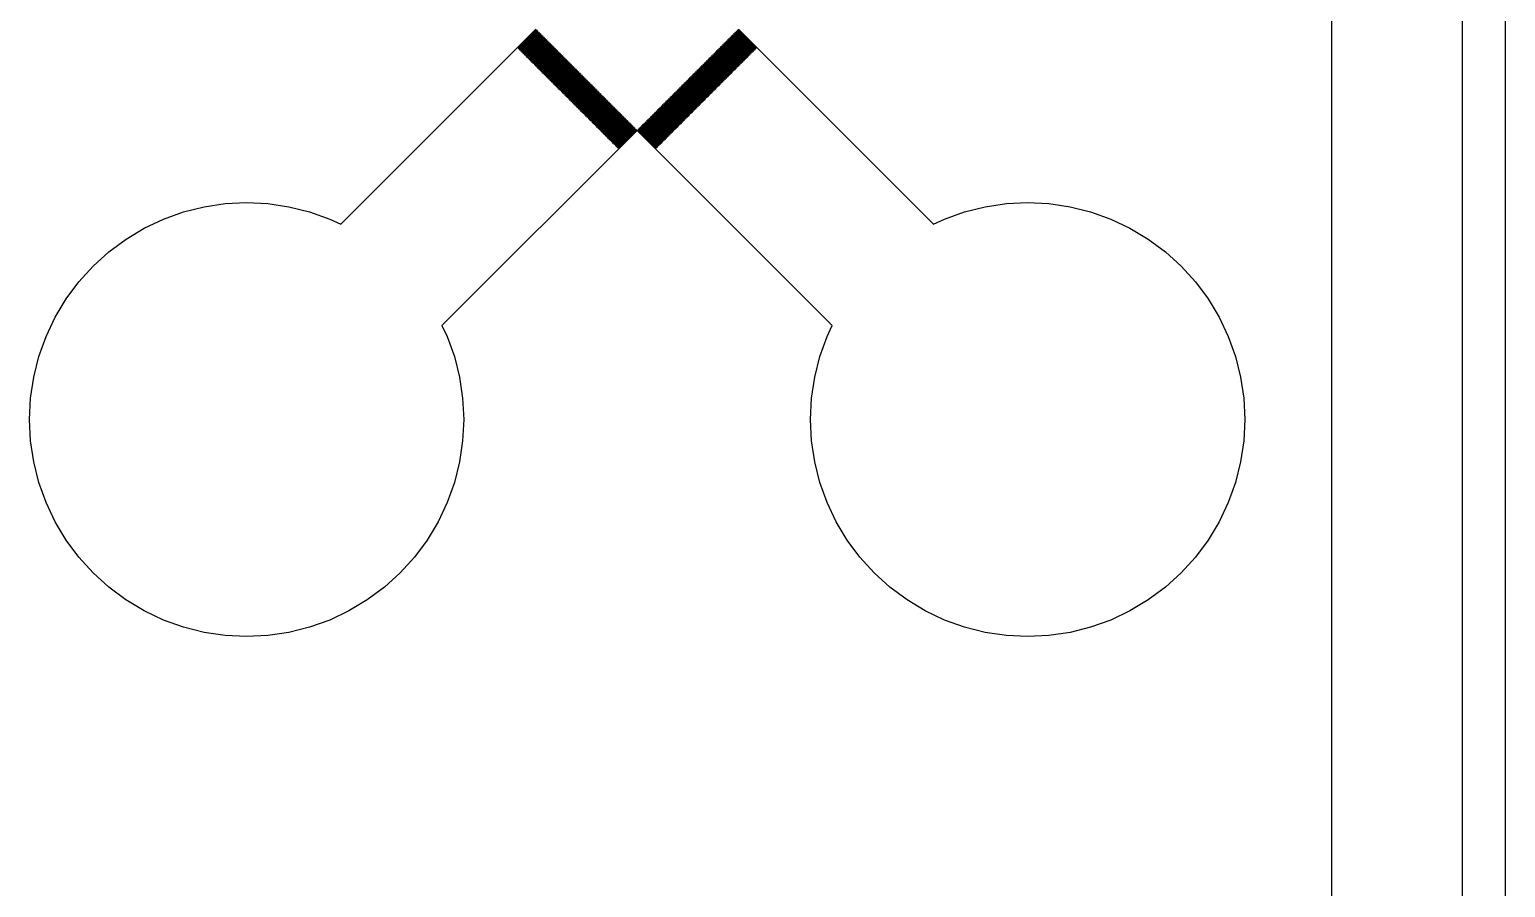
# Model space of a CAD drawing. Extents: x -16 to 132, y -40 to 113.
# Drawn here: x 94.08 to 111.46, y 17.5 to 27.61 of the extents above; entities that cross this region are included whole.
import ezdxf

# ---------------------------------------------------------------- set-up
doc = ezdxf.new("R2010")
doc.units = 0

msp = doc.modelspace()

# ---------------------------------------------------------------- linework, layer by layer
for p, q in [((111.463, -1.0226), (111.463, 74.6498)), ((110.952, 74.1385), (110.952, -0.51129)), ((109.418, 1.0226), (109.418, 72.6046)), ((97.7462, 25.3121), (100.044, 27.6102)), ((100.052, 27.603), (99.8346, 27.386)), ((99.8418, 27.3788), (100.059, 27.5957)), ((100.066, 27.5885), (99.8491, 27.3716)), ((99.8563, 27.3643), (100.073, 27.5813)), ((100.08, 27.574), (99.8635, 27.3571)), ((99.8708, 27.3499), (100.088, 27.5668)), ((100.095, 27.5596), (99.878, 27.3427)), ((99.8852, 27.3354), (100.102, 27.5523)), ((100.109, 27.5451), (99.8925, 27.3282)), ((99.8997, 27.321), (100.117, 27.5379)), ((100.124, 27.5306), (99.9069, 27.3137)), ((99.9142, 27.3065), (100.131, 27.5234)), ((100.138, 27.5162), (99.9214, 27.2993)), ((99.9286, 27.2921), (100.146, 27.509)), ((100.153, 27.5017), (99.9359, 27.2848)), ((99.9431, 27.2776), (100.16, 27.4945)), ((100.167, 27.4873), (99.9503, 27.2703)), ((99.9576, 27.2631), (100.174, 27.48)), ((100.182, 27.4728), (99.9648, 27.2559)), ((99.972, 27.2487), (100.189, 27.4656)), ((100.059, 27.5957), (100.052, 27.603)), ((100.073, 27.5813), (100.066, 27.5885)), ((100.088, 27.5668), (100.08, 27.574)), ((100.102, 27.5523), (100.095, 27.5596)), ((100.117, 27.5379), (100.109, 27.5451)), ((100.131, 27.5234), (100.124, 27.5306)), ((100.146, 27.509), (100.138, 27.5162)), ((100.16, 27.4945), (100.153, 27.5017)), ((100.174, 27.48), (100.167, 27.4873)), ((100.189, 27.4656), (100.182, 27.4728)), ((102.293, 27.4728), (102.286, 27.4656)), ((102.286, 27.4656), (102.503, 27.2487)), ((102.51, 27.2559), (102.293, 27.4728)), ((102.308, 27.4873), (102.3, 27.48)), ((102.3, 27.48), (102.517, 27.2631)), ((102.524, 27.2703), (102.308, 27.4873)), ((102.322, 27.5017), (102.315, 27.4945)), ((102.315, 27.4945), (102.532, 27.2776)), ((102.539, 27.2848), (102.322, 27.5017)), ((102.336, 27.5162), (102.329, 27.509)), ((102.329, 27.509), (102.546, 27.292)), ((102.553, 27.2993), (102.336, 27.5162)), ((102.351, 27.5306), (102.344, 27.5234)), ((102.344, 27.5234), (102.561, 27.3065)), ((102.568, 27.3137), (102.351, 27.5306)), ((102.365, 27.5451), (102.358, 27.5379)), ((102.358, 27.5379), (102.575, 27.321)), ((102.582, 27.3282), (102.365, 27.5451)), ((102.38, 27.5596), (102.373, 27.5523)), ((102.373, 27.5523), (102.59, 27.3354)), ((102.597, 27.3427), (102.38, 27.5596)), ((102.394, 27.574), (102.387, 27.5668)), ((102.387, 27.5668), (102.604, 27.3499)), ((102.611, 27.3571), (102.394, 27.574)), ((102.409, 27.5885), (102.402, 27.5813)), ((102.402, 27.5813), (102.618, 27.3643)), ((102.626, 27.3716), (102.409, 27.5885)), ((102.423, 27.603), (102.416, 27.5957)), ((102.416, 27.5957), (102.633, 27.3788)), ((102.64, 27.386), (102.423, 27.603)), ((102.43, 27.6102), (104.729, 25.3121)), ((99.8346, 27.386), (99.8418, 27.3788)), ((99.8491, 27.3716), (99.8563, 27.3643)), ((99.8635, 27.3571), (99.8708, 27.3499)), ((99.878, 27.3427), (99.8852, 27.3354)), ((99.8925, 27.3282), (99.8997, 27.321)), ((99.9069, 27.3137), (99.9142, 27.3065)), ((99.9214, 27.2993), (99.9286, 27.2921)), ((100.196, 27.4583), (99.9792, 27.2414)), ((99.9865, 27.2342), (100.203, 27.4511)), ((100.211, 27.4439), (99.9937, 27.2269)), ((100.001, 27.2197), (100.218, 27.4366)), ((100.225, 27.4294), (100.008, 27.2125)), ((100.015, 27.2053), (100.232, 27.4222)), ((100.24, 27.4149), (100.023, 27.198)), ((100.03, 27.1908), (100.247, 27.4077)), ((100.254, 27.4005), (100.037, 27.1836)), ((100.044, 27.1763), (100.261, 27.3932)), ((100.268, 27.386), (100.052, 27.1691)), ((100.059, 27.1619), (100.276, 27.3788)), ((100.283, 27.3716), (100.066, 27.1547)), ((100.073, 27.1474), (100.29, 27.3643)), ((100.297, 27.3571), (100.08, 27.1402)), ((100.088, 27.1329), (100.305, 27.3499)), ((100.312, 27.3426), (100.095, 27.1257)), ((100.102, 27.1185), (100.319, 27.3354)), ((100.326, 27.3282), (100.109, 27.1113)), ((100.117, 27.104), (100.334, 27.321)), ((100.341, 27.3137), (100.124, 27.0968)), ((100.131, 27.0896), (100.348, 27.3065)), ((100.355, 27.2993), (100.138, 27.0823)), ((100.146, 27.0751), (100.362, 27.292)), ((100.203, 27.4511), (100.196, 27.4583)), ((100.218, 27.4366), (100.211, 27.4439)), ((100.232, 27.4222), (100.225, 27.4294)), ((100.247, 27.4077), (100.24, 27.4149)), ((100.261, 27.3932), (100.254, 27.4005)), ((100.276, 27.3788), (100.268, 27.386)), ((100.29, 27.3643), (100.283, 27.3716)), ((100.305, 27.3499), (100.297, 27.3571)), ((100.319, 27.3354), (100.312, 27.3426)), ((100.334, 27.321), (100.326, 27.3282)), ((100.348, 27.3065), (100.341, 27.3137)), ((100.362, 27.292), (100.355, 27.2993)), ((102.12, 27.2993), (102.112, 27.292)), ((102.112, 27.292), (102.329, 27.0751)), ((102.336, 27.0823), (102.12, 27.2993)), ((102.134, 27.3137), (102.127, 27.3065)), ((102.127, 27.3065), (102.344, 27.0896)), ((102.351, 27.0968), (102.134, 27.3137)), ((102.148, 27.3282), (102.141, 27.321)), ((102.141, 27.321), (102.358, 27.104)), ((102.365, 27.1113), (102.148, 27.3282)), ((102.163, 27.3426), (102.156, 27.3354)), ((102.156, 27.3354), (102.373, 27.1185)), ((102.38, 27.1257), (102.163, 27.3426)), ((102.177, 27.3571), (102.17, 27.3499)), ((102.17, 27.3499), (102.387, 27.1329)), ((102.394, 27.1402), (102.177, 27.3571)), ((102.192, 27.3716), (102.185, 27.3643)), ((102.185, 27.3643), (102.402, 27.1474)), ((102.409, 27.1546), (102.192, 27.3716)), ((102.206, 27.386), (102.199, 27.3788)), ((102.199, 27.3788), (102.416, 27.1619)), ((102.423, 27.1691), (102.206, 27.386)), ((102.221, 27.4005), (102.214, 27.3932)), ((102.214, 27.3932), (102.43, 27.1763)), ((102.438, 27.1836), (102.221, 27.4005)), ((102.235, 27.4149), (102.228, 27.4077)), ((102.228, 27.4077), (102.445, 27.1908)), ((102.452, 27.198), (102.235, 27.4149)), ((102.25, 27.4294), (102.242, 27.4222)), ((102.242, 27.4222), (102.459, 27.2053)), ((102.467, 27.2125), (102.25, 27.4294)), ((102.264, 27.4439), (102.257, 27.4366)), ((102.257, 27.4366), (102.474, 27.2197)), ((102.481, 27.2269), (102.264, 27.4439)), ((102.279, 27.4583), (102.271, 27.4511)), ((102.271, 27.4511), (102.488, 27.2342)), ((102.496, 27.2414), (102.279, 27.4583)), ((102.546, 27.292), (102.553, 27.2993)), ((102.561, 27.3065), (102.568, 27.3137)), ((102.575, 27.321), (102.582, 27.3282)), ((102.59, 27.3354), (102.597, 27.3427)), ((102.604, 27.3499), (102.611, 27.3571)), ((102.618, 27.3643), (102.626, 27.3716)), ((102.633, 27.3788), (102.64, 27.386)), ((99.9359, 27.2848), (99.9431, 27.2776)), ((99.9503, 27.2703), (99.9576, 27.2631)), ((99.9648, 27.2559), (99.972, 27.2487)), ((99.9792, 27.2414), (99.9865, 27.2342)), ((99.9937, 27.2269), (100.001, 27.2197)), ((100.008, 27.2125), (100.015, 27.2053)), ((100.023, 27.198), (100.03, 27.1908)), ((100.037, 27.1836), (100.044, 27.1763)), ((100.052, 27.1691), (100.059, 27.1619)), ((100.066, 27.1547), (100.073, 27.1474)), ((100.08, 27.1402), (100.088, 27.1329)), ((100.095, 27.1257), (100.102, 27.1185)), ((100.37, 27.2848), (100.153, 27.0679)), ((100.16, 27.0607), (100.377, 27.2776)), ((100.384, 27.2703), (100.167, 27.0534)), ((100.174, 27.0462), (100.391, 27.2631)), ((100.399, 27.2559), (100.182, 27.039)), ((100.189, 27.0317), (100.406, 27.2486)), ((100.413, 27.2414), (100.196, 27.0245)), ((100.203, 27.0173), (100.42, 27.2342)), ((100.428, 27.2269), (100.211, 27.01)), ((100.218, 27.0028), (100.435, 27.2197)), ((100.442, 27.2125), (100.225, 26.9956)), ((100.232, 26.9883), (100.449, 27.2053)), ((100.456, 27.198), (100.24, 26.9811)), ((100.247, 26.9739), (100.464, 27.1908)), ((100.471, 27.1836), (100.254, 26.9666)), ((100.261, 26.9594), (100.478, 27.1763)), ((100.485, 27.1691), (100.268, 26.9522)), ((100.276, 26.9449), (100.493, 27.1619)), ((100.5, 27.1546), (100.283, 26.9377)), ((100.29, 26.9305), (100.507, 27.1474)), ((100.514, 27.1402), (100.297, 26.9233)), ((100.305, 26.916), (100.522, 27.1329)), ((100.529, 27.1257), (100.312, 26.9088)), ((100.319, 26.9016), (100.536, 27.1185)), ((100.377, 27.2776), (100.37, 27.2848)), ((100.391, 27.2631), (100.384, 27.2703)), ((100.406, 27.2486), (100.399, 27.2559)), ((100.42, 27.2342), (100.413, 27.2414)), ((100.435, 27.2197), (100.428, 27.2269)), ((100.449, 27.2053), (100.442, 27.2125)), ((100.464, 27.1908), (100.456, 27.198)), ((100.478, 27.1763), (100.471, 27.1836)), ((100.493, 27.1619), (100.485, 27.1691)), ((100.507, 27.1474), (100.5, 27.1546)), ((100.522, 27.1329), (100.514, 27.1402)), ((100.536, 27.1185), (100.529, 27.1257)), ((101.946, 27.1257), (101.939, 27.1185)), ((101.939, 27.1185), (102.156, 26.9016)), ((102.163, 26.9088), (101.946, 27.1257)), ((101.96, 27.1402), (101.953, 27.1329)), ((101.953, 27.1329), (102.17, 26.916)), ((102.177, 26.9233), (101.96, 27.1402)), ((101.975, 27.1546), (101.968, 27.1474)), ((101.968, 27.1474), (102.185, 26.9305)), ((102.192, 26.9377), (101.975, 27.1546)), ((101.989, 27.1691), (101.982, 27.1619)), ((101.982, 27.1619), (102.199, 26.9449)), ((102.206, 26.9522), (101.989, 27.1691)), ((102.004, 27.1836), (101.997, 27.1763)), ((101.997, 27.1763), (102.214, 26.9594)), ((102.221, 26.9666), (102.004, 27.1836)), ((102.018, 27.198), (102.011, 27.1908)), ((102.011, 27.1908), (102.228, 26.9739)), ((102.235, 26.9811), (102.018, 27.198)), ((102.033, 27.2125), (102.026, 27.2053)), ((102.026, 27.2053), (102.242, 26.9883)), ((102.25, 26.9956), (102.033, 27.2125)), ((102.047, 27.2269), (102.04, 27.2197)), ((102.04, 27.2197), (102.257, 27.0028)), ((102.264, 27.01), (102.047, 27.2269)), ((102.062, 27.2414), (102.054, 27.2342)), ((102.054, 27.2342), (102.271, 27.0173)), ((102.279, 27.0245), (102.062, 27.2414)), ((102.076, 27.2559), (102.069, 27.2486)), ((102.069, 27.2486), (102.286, 27.0317)), ((102.293, 27.0389), (102.076, 27.2559)), ((102.091, 27.2703), (102.083, 27.2631)), ((102.083, 27.2631), (102.3, 27.0462)), ((102.308, 27.0534), (102.091, 27.2703)), ((102.105, 27.2848), (102.098, 27.2776)), ((102.098, 27.2776), (102.315, 27.0607)), ((102.322, 27.0679), (102.105, 27.2848)), ((102.373, 27.1185), (102.38, 27.1257)), ((102.387, 27.1329), (102.394, 27.1402)), ((102.402, 27.1474), (102.409, 27.1546)), ((102.416, 27.1619), (102.423, 27.1691)), ((102.43, 27.1763), (102.438, 27.1836)), ((102.445, 27.1908), (102.452, 27.198)), ((102.459, 27.2053), (102.467, 27.2125)), ((102.474, 27.2197), (102.481, 27.2269)), ((102.488, 27.2342), (102.496, 27.2414)), ((102.503, 27.2487), (102.51, 27.2559)), ((102.517, 27.2631), (102.524, 27.2703)), ((102.532, 27.2776), (102.539, 27.2848)), ((100.109, 27.1113), (100.117, 27.104)), ((100.124, 27.0968), (100.131, 27.0896)), ((100.138, 27.0823), (100.146, 27.0751)), ((100.153, 27.0679), (100.16, 27.0607)), ((100.167, 27.0534), (100.174, 27.0462)), ((100.182, 27.039), (100.189, 27.0317)), ((100.196, 27.0245), (100.203, 27.0173)), ((100.211, 27.01), (100.218, 27.0028)), ((100.225, 26.9956), (100.232, 26.9883)), ((100.24, 26.9811), (100.247, 26.9739)), ((100.254, 26.9666), (100.261, 26.9594)), ((100.268, 26.9522), (100.276, 26.9449)), ((100.543, 27.1113), (100.326, 26.8943)), ((100.334, 26.8871), (100.55, 27.104)), ((100.558, 27.0968), (100.341, 26.8799)), ((100.348, 26.8727), (100.565, 27.0896)), ((100.572, 27.0823), (100.355, 26.8654)), ((100.362, 26.8582), (100.579, 27.0751)), ((100.587, 27.0679), (100.37, 26.851)), ((100.377, 26.8437), (100.594, 27.0606)), ((100.601, 27.0534), (100.384, 26.8365)), ((100.391, 26.8293), (100.608, 27.0462)), ((100.616, 27.0389), (100.399, 26.822)), ((100.406, 26.8148), (100.623, 27.0317)), ((100.63, 27.0245), (100.413, 26.8076)), ((100.42, 26.8003), (100.637, 27.0173)), ((100.644, 27.01), (100.428, 26.7931)), ((100.435, 26.7859), (100.652, 27.0028)), ((100.659, 26.9956), (100.442, 26.7787)), ((100.449, 26.7714), (100.666, 26.9883)), ((100.673, 26.9811), (100.456, 26.7642)), ((100.464, 26.757), (100.681, 26.9739)), ((100.688, 26.9666), (100.471, 26.7497)), ((100.478, 26.7425), (100.695, 26.9594)), ((100.702, 26.9522), (100.485, 26.7353)), ((100.493, 26.728), (100.71, 26.945)), ((100.55, 27.104), (100.543, 27.1113)), ((100.565, 27.0896), (100.558, 27.0968)), ((100.579, 27.0751), (100.572, 27.0823)), ((100.594, 27.0606), (100.587, 27.0679)), ((100.608, 27.0462), (100.601, 27.0534)), ((100.623, 27.0317), (100.616, 27.0389)), ((100.637, 27.0173), (100.63, 27.0245)), ((100.652, 27.0028), (100.644, 27.01)), ((100.666, 26.9883), (100.659, 26.9956)), ((100.681, 26.9739), (100.673, 26.9811)), ((100.695, 26.9594), (100.688, 26.9666)), ((100.71, 26.945), (100.702, 26.9522)), ((101.772, 26.9522), (101.765, 26.945)), ((101.765, 26.945), (101.982, 26.728)), ((101.989, 26.7353), (101.772, 26.9522)), ((101.787, 26.9666), (101.78, 26.9594)), ((101.78, 26.9594), (101.997, 26.7425)), ((102.004, 26.7497), (101.787, 26.9666)), ((101.801, 26.9811), (101.794, 26.9739)), ((101.794, 26.9739), (102.011, 26.757)), ((102.018, 26.7642), (101.801, 26.9811)), ((101.816, 26.9956), (101.809, 26.9883)), ((101.809, 26.9883), (102.026, 26.7714)), ((102.033, 26.7786), (101.816, 26.9956)), ((101.83, 27.01), (101.823, 27.0028)), ((101.823, 27.0028), (102.04, 26.7859)), ((102.047, 26.7931), (101.83, 27.01)), ((101.845, 27.0245), (101.838, 27.0173)), ((101.838, 27.0173), (102.054, 26.8003)), ((102.062, 26.8076), (101.845, 27.0245)), ((101.859, 27.0389), (101.852, 27.0317)), ((101.852, 27.0317), (102.069, 26.8148)), ((102.076, 26.822), (101.859, 27.0389)), ((101.874, 27.0534), (101.866, 27.0462)), ((101.866, 27.0462), (102.083, 26.8293)), ((102.091, 26.8365), (101.874, 27.0534)), ((101.888, 27.0679), (101.881, 27.0606)), ((101.881, 27.0606), (102.098, 26.8437)), ((102.105, 26.851), (101.888, 27.0679)), ((101.903, 27.0823), (101.895, 27.0751)), ((101.895, 27.0751), (102.112, 26.8582)), ((102.12, 26.8654), (101.903, 27.0823)), ((101.917, 27.0968), (101.91, 27.0896)), ((101.91, 27.0896), (102.127, 26.8726)), ((102.134, 26.8799), (101.917, 27.0968)), ((101.932, 27.1113), (101.924, 27.104)), ((101.924, 27.104), (102.141, 26.8871)), ((102.148, 26.8943), (101.932, 27.1113)), ((102.199, 26.9449), (102.206, 26.9522)), ((102.214, 26.9594), (102.221, 26.9666)), ((102.228, 26.9739), (102.235, 26.9811)), ((102.242, 26.9883), (102.25, 26.9956)), ((102.257, 27.0028), (102.264, 27.01)), ((102.271, 27.0173), (102.279, 27.0245)), ((102.286, 27.0317), (102.293, 27.0389)), ((102.3, 27.0462), (102.308, 27.0534)), ((102.315, 27.0607), (102.322, 27.0679)), ((102.329, 27.0751), (102.336, 27.0823)), ((102.344, 27.0896), (102.351, 27.0968)), ((102.358, 27.104), (102.365, 27.1113)), ((100.283, 26.9377), (100.29, 26.9305)), ((100.297, 26.9233), (100.305, 26.916)), ((100.312, 26.9088), (100.319, 26.9016)), ((100.326, 26.8943), (100.334, 26.8871)), ((100.341, 26.8799), (100.348, 26.8727)), ((100.355, 26.8654), (100.362, 26.8582)), ((100.37, 26.851), (100.377, 26.8437)), ((100.384, 26.8365), (100.391, 26.8293)), ((100.399, 26.822), (100.406, 26.8148)), ((100.413, 26.8076), (100.42, 26.8003)), ((100.428, 26.7931), (100.435, 26.7859)), ((100.442, 26.7787), (100.449, 26.7714)), ((100.717, 26.9377), (100.5, 26.7208)), ((100.507, 26.7136), (100.724, 26.9305)), ((100.731, 26.9233), (100.514, 26.7063)), ((100.522, 26.6991), (100.738, 26.916)), ((100.746, 26.9088), (100.529, 26.6919)), ((100.536, 26.6846), (100.753, 26.9016)), ((100.76, 26.8943), (100.543, 26.6774)), ((100.55, 26.6702), (100.767, 26.8871)), ((100.775, 26.8799), (100.558, 26.663)), ((100.565, 26.6557), (100.782, 26.8726)), ((100.789, 26.8654), (100.572, 26.6485)), ((100.579, 26.6413), (100.796, 26.8582)), ((100.804, 26.851), (100.587, 26.634)), ((100.594, 26.6268), (100.811, 26.8437)), ((100.818, 26.8365), (100.601, 26.6196)), ((100.608, 26.6124), (100.825, 26.8293)), ((100.832, 26.822), (100.616, 26.6051)), ((100.623, 26.5979), (100.84, 26.8148)), ((100.847, 26.8076), (100.63, 26.5907)), ((100.637, 26.5834), (100.854, 26.8003)), ((100.861, 26.7931), (100.644, 26.5762)), ((100.652, 26.569), (100.869, 26.7859)), ((100.876, 26.7786), (100.659, 26.5617)), ((100.666, 26.5545), (100.883, 26.7714)), ((100.724, 26.9305), (100.717, 26.9377)), ((100.738, 26.916), (100.731, 26.9233)), ((100.753, 26.9016), (100.746, 26.9088)), ((100.767, 26.8871), (100.76, 26.8943)), ((100.782, 26.8726), (100.775, 26.8799)), ((100.796, 26.8582), (100.789, 26.8654)), ((100.811, 26.8437), (100.804, 26.851)), ((100.825, 26.8293), (100.818, 26.8365)), ((100.84, 26.8148), (100.832, 26.822)), ((100.854, 26.8003), (100.847, 26.8076)), ((100.869, 26.7859), (100.861, 26.7931)), ((100.883, 26.7714), (100.876, 26.7786)), ((101.599, 26.7786), (101.592, 26.7714)), ((101.592, 26.7714), (101.809, 26.5545)), ((101.816, 26.5617), (101.599, 26.7786)), ((101.613, 26.7931), (101.606, 26.7859)), ((101.606, 26.7859), (101.823, 26.569)), ((101.83, 26.5762), (101.613, 26.7931)), ((101.628, 26.8076), (101.621, 26.8003)), ((101.621, 26.8003), (101.838, 26.5834)), ((101.845, 26.5907), (101.628, 26.8076)), ((101.642, 26.822), (101.635, 26.8148)), ((101.635, 26.8148), (101.852, 26.5979)), ((101.859, 26.6051), (101.642, 26.822)), ((101.657, 26.8365), (101.65, 26.8293)), ((101.65, 26.8293), (101.866, 26.6123)), ((101.874, 26.6196), (101.657, 26.8365)), ((101.671, 26.851), (101.664, 26.8437)), ((101.664, 26.8437), (101.881, 26.6268)), ((101.888, 26.634), (101.671, 26.851)), ((101.686, 26.8654), (101.678, 26.8582)), ((101.678, 26.8582), (101.895, 26.6413)), ((101.903, 26.6485), (101.686, 26.8654)), ((101.7, 26.8799), (101.693, 26.8726)), ((101.693, 26.8726), (101.91, 26.6557)), ((101.917, 26.663), (101.7, 26.8799)), ((101.715, 26.8943), (101.707, 26.8871)), ((101.707, 26.8871), (101.924, 26.6702)), ((101.932, 26.6774), (101.715, 26.8943)), ((101.729, 26.9088), (101.722, 26.9016)), ((101.722, 26.9016), (101.939, 26.6846)), ((101.946, 26.6919), (101.729, 26.9088)), ((101.744, 26.9233), (101.736, 26.916)), ((101.736, 26.916), (101.953, 26.6991)), ((101.96, 26.7063), (101.744, 26.9233)), ((101.758, 26.9377), (101.751, 26.9305)), ((101.751, 26.9305), (101.968, 26.7136)), ((101.975, 26.7208), (101.758, 26.9377)), ((102.026, 26.7714), (102.033, 26.7786)), ((102.04, 26.7859), (102.047, 26.7931)), ((102.054, 26.8003), (102.062, 26.8076)), ((102.069, 26.8148), (102.076, 26.822)), ((102.083, 26.8293), (102.091, 26.8365)), ((102.098, 26.8437), (102.105, 26.851)), ((102.112, 26.8582), (102.12, 26.8654)), ((102.127, 26.8726), (102.134, 26.8799)), ((102.141, 26.8871), (102.148, 26.8943)), ((102.156, 26.9016), (102.163, 26.9088)), ((102.17, 26.916), (102.177, 26.9233)), ((102.185, 26.9305), (102.192, 26.9377)), ((100.456, 26.7642), (100.464, 26.757)), ((100.471, 26.7497), (100.478, 26.7425)), ((100.485, 26.7353), (100.493, 26.728)), ((100.5, 26.7208), (100.507, 26.7136)), ((100.514, 26.7063), (100.522, 26.6991)), ((100.529, 26.6919), (100.536, 26.6846)), ((100.543, 26.6774), (100.55, 26.6702)), ((100.558, 26.663), (100.565, 26.6557)), ((100.572, 26.6485), (100.579, 26.6413)), ((100.587, 26.634), (100.594, 26.6268)), ((100.601, 26.6196), (100.608, 26.6124)), ((100.616, 26.6051), (100.623, 26.5979)), ((100.89, 26.7642), (100.673, 26.5473)), ((100.681, 26.54), (100.898, 26.757)), ((100.905, 26.7497), (100.688, 26.5328)), ((100.695, 26.5256), (100.912, 26.7425)), ((100.919, 26.7352), (100.702, 26.5183)), ((100.71, 26.5111), (100.926, 26.728)), ((100.934, 26.7208), (100.717, 26.5039)), ((100.724, 26.4967), (100.941, 26.7136)), ((100.948, 26.7063), (100.731, 26.4894)), ((100.738, 26.4822), (100.955, 26.6991)), ((100.963, 26.6919), (100.746, 26.475)), ((100.753, 26.4677), (100.97, 26.6846)), ((100.977, 26.6774), (100.76, 26.4605)), ((100.767, 26.4533), (100.984, 26.6702)), ((100.992, 26.663), (100.775, 26.446)), ((100.782, 26.4388), (100.999, 26.6557)), ((101.006, 26.6485), (100.789, 26.4316)), ((100.796, 26.4243), (101.013, 26.6413)), ((101.02, 26.634), (100.804, 26.4171)), ((100.811, 26.4099), (101.028, 26.6268)), ((101.035, 26.6196), (100.818, 26.4026)), ((100.825, 26.3954), (101.042, 26.6123)), ((101.049, 26.6051), (100.832, 26.3882)), ((100.84, 26.381), (101.057, 26.5979)), ((100.898, 26.757), (100.89, 26.7642)), ((100.912, 26.7425), (100.905, 26.7497)), ((100.926, 26.728), (100.919, 26.7352)), ((100.941, 26.7136), (100.934, 26.7208)), ((100.955, 26.6991), (100.948, 26.7063)), ((100.97, 26.6846), (100.963, 26.6919)), ((100.984, 26.6702), (100.977, 26.6774)), ((100.999, 26.6557), (100.992, 26.663)), ((101.013, 26.6413), (101.006, 26.6485)), ((101.028, 26.6268), (101.02, 26.634)), ((101.042, 26.6123), (101.035, 26.6196)), ((101.057, 26.5979), (101.049, 26.6051)), ((101.425, 26.6051), (101.418, 26.5979)), ((101.418, 26.5979), (101.635, 26.381)), ((101.642, 26.3882), (101.425, 26.6051)), ((101.44, 26.6196), (101.433, 26.6123)), ((101.433, 26.6123), (101.65, 26.3954)), ((101.657, 26.4026), (101.44, 26.6196)), ((101.454, 26.634), (101.447, 26.6268)), ((101.447, 26.6268), (101.664, 26.4099)), ((101.671, 26.4171), (101.454, 26.634)), ((101.469, 26.6485), (101.462, 26.6413)), ((101.462, 26.6413), (101.678, 26.4243)), ((101.686, 26.4316), (101.469, 26.6485)), ((101.483, 26.663), (101.476, 26.6557)), ((101.476, 26.6557), (101.693, 26.4388)), ((101.7, 26.446), (101.483, 26.663)), ((101.498, 26.6774), (101.49, 26.6702)), ((101.49, 26.6702), (101.707, 26.4533)), ((101.715, 26.4605), (101.498, 26.6774)), ((101.512, 26.6919), (101.505, 26.6846)), ((101.505, 26.6846), (101.722, 26.4677)), ((101.729, 26.4749), (101.512, 26.6919)), ((101.527, 26.7063), (101.519, 26.6991)), ((101.519, 26.6991), (101.736, 26.4822)), ((101.744, 26.4894), (101.527, 26.7063)), ((101.541, 26.7208), (101.534, 26.7136)), ((101.534, 26.7136), (101.751, 26.4966)), ((101.758, 26.5039), (101.541, 26.7208)), ((101.556, 26.7352), (101.548, 26.728)), ((101.548, 26.728), (101.765, 26.5111)), ((101.772, 26.5183), (101.556, 26.7352)), ((101.57, 26.7497), (101.563, 26.7425)), ((101.563, 26.7425), (101.78, 26.5256)), ((101.787, 26.5328), (101.57, 26.7497)), ((101.584, 26.7642), (101.577, 26.757)), ((101.577, 26.757), (101.794, 26.54)), ((101.801, 26.5473), (101.584, 26.7642)), ((101.852, 26.5979), (101.859, 26.6051)), ((101.866, 26.6123), (101.874, 26.6196)), ((101.881, 26.6268), (101.888, 26.634)), ((101.895, 26.6413), (101.903, 26.6485)), ((101.91, 26.6557), (101.917, 26.663)), ((101.924, 26.6702), (101.932, 26.6774)), ((101.939, 26.6846), (101.946, 26.6919)), ((101.953, 26.6991), (101.96, 26.7063)), ((101.968, 26.7136), (101.975, 26.7208)), ((101.982, 26.728), (101.989, 26.7353)), ((101.997, 26.7425), (102.004, 26.7497)), ((102.011, 26.757), (102.018, 26.7642)), ((100.63, 26.5907), (100.637, 26.5834)), ((100.644, 26.5762), (100.652, 26.569)), ((100.659, 26.5617), (100.666, 26.5545)), ((100.673, 26.5473), (100.681, 26.54)), ((100.688, 26.5328), (100.695, 26.5256)), ((100.702, 26.5183), (100.71, 26.5111)), ((100.717, 26.5039), (100.724, 26.4967)), ((100.731, 26.4894), (100.738, 26.4822)), ((100.746, 26.475), (100.753, 26.4677)), ((100.76, 26.4605), (100.767, 26.4533)), ((100.775, 26.446), (100.782, 26.4388)), ((100.789, 26.4316), (100.796, 26.4243)), ((101.064, 26.5906), (100.847, 26.3737)), ((100.854, 26.3665), (101.071, 26.5834)), ((101.078, 26.5762), (100.861, 26.3593)), ((100.869, 26.352), (101.086, 26.5689)), ((101.093, 26.5617), (100.876, 26.3448)), ((100.883, 26.3376), (101.1, 26.5545)), ((101.107, 26.5473), (100.89, 26.3304)), ((100.898, 26.3231), (101.114, 26.54)), ((101.122, 26.5328), (100.905, 26.3159)), ((100.912, 26.3086), (101.129, 26.5256)), ((101.136, 26.5183), (100.919, 26.3014)), ((100.926, 26.2942), (101.143, 26.5111)), ((101.151, 26.5039), (100.934, 26.287)), ((100.941, 26.2797), (101.158, 26.4966)), ((101.165, 26.4894), (100.948, 26.2725)), ((100.955, 26.2653), (101.172, 26.4822)), ((101.18, 26.4749), (100.963, 26.258)), ((100.97, 26.2508), (101.187, 26.4677)), ((101.194, 26.4605), (100.977, 26.2436)), ((100.984, 26.2363), (101.201, 26.4532)), ((101.208, 26.446), (100.992, 26.2291)), ((100.999, 26.2219), (101.216, 26.4388)), ((101.223, 26.4315), (101.006, 26.2146)), ((101.013, 26.2074), (101.23, 26.4243)), ((101.071, 26.5834), (101.064, 26.5906)), ((101.086, 26.5689), (101.078, 26.5762)), ((101.1, 26.5545), (101.093, 26.5617)), ((101.114, 26.54), (101.107, 26.5473)), ((101.129, 26.5256), (101.122, 26.5328)), ((101.143, 26.5111), (101.136, 26.5183)), ((101.158, 26.4966), (101.151, 26.5039)), ((101.172, 26.4822), (101.165, 26.4894)), ((101.187, 26.4677), (101.18, 26.4749)), ((101.201, 26.4532), (101.194, 26.4605)), ((101.216, 26.4388), (101.208, 26.446)), ((101.23, 26.4243), (101.223, 26.4315)), ((101.252, 26.4315), (101.245, 26.4243)), ((101.245, 26.4243), (101.462, 26.2074)), ((101.469, 26.2146), (101.252, 26.4315)), ((101.266, 26.446), (101.259, 26.4388)), ((101.259, 26.4388), (101.476, 26.2219)), ((101.483, 26.2291), (101.266, 26.446)), ((101.281, 26.4605), (101.274, 26.4532)), ((101.274, 26.4532), (101.49, 26.2363)), ((101.498, 26.2436), (101.281, 26.4605)), ((101.295, 26.4749), (101.288, 26.4677)), ((101.288, 26.4677), (101.505, 26.2508)), ((101.512, 26.258), (101.295, 26.4749)), ((101.31, 26.4894), (101.302, 26.4822)), ((101.302, 26.4822), (101.519, 26.2653)), ((101.527, 26.2725), (101.31, 26.4894)), ((101.324, 26.5039), (101.317, 26.4966)), ((101.317, 26.4966), (101.534, 26.2797)), ((101.541, 26.287), (101.324, 26.5039)), ((101.339, 26.5183), (101.331, 26.5111)), ((101.331, 26.5111), (101.548, 26.2942)), ((101.556, 26.3014), (101.339, 26.5183)), ((101.353, 26.5328), (101.346, 26.5256)), ((101.346, 26.5256), (101.563, 26.3086)), ((101.57, 26.3159), (101.353, 26.5328)), ((101.368, 26.5473), (101.36, 26.54)), ((101.36, 26.54), (101.577, 26.3231)), ((101.584, 26.3303), (101.368, 26.5473)), ((101.382, 26.5617), (101.375, 26.5545)), ((101.375, 26.5545), (101.592, 26.3376)), ((101.599, 26.3448), (101.382, 26.5617)), ((101.396, 26.5762), (101.389, 26.5689)), ((101.389, 26.5689), (101.606, 26.352)), ((101.613, 26.3593), (101.396, 26.5762)), ((101.411, 26.5906), (101.404, 26.5834)), ((101.404, 26.5834), (101.621, 26.3665)), ((101.628, 26.3737), (101.411, 26.5906)), ((101.678, 26.4243), (101.686, 26.4316)), ((101.693, 26.4388), (101.7, 26.446)), ((101.707, 26.4533), (101.715, 26.4605)), ((101.722, 26.4677), (101.729, 26.4749)), ((101.736, 26.4822), (101.744, 26.4894)), ((101.751, 26.4966), (101.758, 26.5039)), ((101.765, 26.5111), (101.772, 26.5183)), ((101.78, 26.5256), (101.787, 26.5328)), ((101.794, 26.54), (101.801, 26.5473)), ((101.809, 26.5545), (101.816, 26.5617)), ((101.823, 26.569), (101.83, 26.5762)), ((101.838, 26.5834), (101.845, 26.5907)), ((101.237, 26.4171), (98.9393, 24.119)), ((100.804, 26.4171), (100.811, 26.4099)), ((100.818, 26.4026), (100.825, 26.3954)), ((100.832, 26.3882), (100.84, 26.381)), ((100.847, 26.3737), (100.854, 26.3665)), ((100.861, 26.3593), (100.869, 26.352)), ((100.876, 26.3448), (100.883, 26.3376)), ((100.89, 26.3304), (100.898, 26.3231)), ((100.905, 26.3159), (100.912, 26.3086)), ((100.919, 26.3014), (100.926, 26.2942)), ((100.934, 26.287), (100.941, 26.2797)), ((100.948, 26.2725), (100.955, 26.2653)), ((100.963, 26.258), (100.97, 26.2508)), ((103.535, 24.119), (101.237, 26.4171)), ((101.505, 26.2508), (101.512, 26.258)), ((101.519, 26.2653), (101.527, 26.2725)), ((101.534, 26.2797), (101.541, 26.287)), ((101.548, 26.2942), (101.556, 26.3014)), ((101.563, 26.3086), (101.57, 26.3159)), ((101.577, 26.3231), (101.584, 26.3303)), ((101.592, 26.3376), (101.599, 26.3448)), ((101.606, 26.352), (101.613, 26.3593)), ((101.621, 26.3665), (101.628, 26.3737)), ((101.635, 26.381), (101.642, 26.3882)), ((101.65, 26.3954), (101.657, 26.4026)), ((101.664, 26.4099), (101.671, 26.4171)), ((100.977, 26.2436), (100.984, 26.2363)), ((100.992, 26.2291), (100.999, 26.2219)), ((101.006, 26.2146), (101.013, 26.2074)), ((101.462, 26.2074), (101.469, 26.2146)), ((101.476, 26.2219), (101.483, 26.2291)), ((101.49, 26.2363), (101.498, 26.2436)), ((96.1398, 25.5187), (96.388, 25.5556)), ((96.388, 25.5556), (96.6386, 25.5679)), ((96.6386, 25.5679), (96.8892, 25.5556)), ((96.8892, 25.5556), (97.1373, 25.5187)), ((105.337, 25.5187), (105.586, 25.5556)), ((105.586, 25.5556), (105.836, 25.5679)), ((105.836, 25.5679), (106.087, 25.5556)), ((106.087, 25.5556), (106.335, 25.5187)), ((95.6602, 25.3733), (95.8965, 25.4578)), ((95.8965, 25.4578), (96.1398, 25.5187)), ((97.1373, 25.5187), (97.3807, 25.4578)), ((97.3807, 25.4578), (97.6169, 25.3733)), ((104.858, 25.3733), (105.094, 25.4578)), ((105.094, 25.4578), (105.337, 25.5187)), ((106.335, 25.5187), (106.578, 25.4578)), ((106.578, 25.4578), (106.815, 25.3733)), ((95.2183, 25.137), (95.4334, 25.266)), ((95.4334, 25.266), (95.6602, 25.3733)), ((97.6169, 25.3733), (97.7462, 25.3121)), ((104.729, 25.3121), (104.858, 25.3733)), ((106.815, 25.3733), (107.041, 25.266)), ((107.041, 25.266), (107.257, 25.137)), ((95.0168, 24.9876), (95.2183, 25.137)), ((107.257, 25.137), (107.458, 24.9876)), ((94.8309, 24.8191), (95.0168, 24.9876)), ((107.458, 24.9876), (107.644, 24.8191)), ((94.6624, 24.6332), (94.8309, 24.8191)), ((107.644, 24.8191), (107.812, 24.6332)), ((94.5129, 24.4317), (94.6624, 24.6332)), ((107.812, 24.6332), (107.962, 24.4317)), ((94.3839, 24.2165), (94.5129, 24.4317)), ((107.962, 24.4317), (108.091, 24.2165)), ((94.2767, 23.9897), (94.3839, 24.2165)), ((108.091, 24.2165), (108.198, 23.9897)), ((94.1922, 23.7535), (94.2767, 23.9897)), ((98.9393, 24.119), (99.0005, 23.9897)), ((99.0005, 23.9897), (99.085, 23.7535)), ((103.39, 23.7535), (103.474, 23.9897)), ((103.474, 23.9897), (103.535, 24.119)), ((108.198, 23.9897), (108.283, 23.7535)), ((94.1312, 23.5101), (94.1922, 23.7535)), ((99.085, 23.7535), (99.146, 23.5101)), ((103.329, 23.5101), (103.39, 23.7535)), ((108.283, 23.7535), (108.344, 23.5101)), ((94.0944, 23.2619), (94.1312, 23.5101)), ((99.146, 23.5101), (99.1828, 23.262)), ((103.292, 23.262), (103.329, 23.5101)), ((108.344, 23.5101), (108.38, 23.262)), ((94.0821, 23.0114), (94.0944, 23.2619)), ((99.1828, 23.262), (99.1951, 23.0114)), ((103.28, 23.0114), (103.292, 23.262)), ((108.38, 23.262), (108.393, 23.0114)), ((94.0944, 22.7608), (94.0821, 23.0114)), ((99.1951, 23.0114), (99.1828, 22.7608)), ((103.292, 22.7608), (103.28, 23.0114)), ((108.393, 23.0114), (108.38, 22.7608)), ((94.1312, 22.5126), (94.0944, 22.7608)), ((99.1828, 22.7608), (99.1459, 22.5126)), ((103.329, 22.5126), (103.292, 22.7608)), ((108.38, 22.7608), (108.344, 22.5126)), ((94.1922, 22.2692), (94.1312, 22.5126)), ((99.1459, 22.5126), (99.085, 22.2693)), ((103.39, 22.2693), (103.329, 22.5126)), ((108.344, 22.5126), (108.283, 22.2692)), ((94.2767, 22.033), (94.1922, 22.2692)), ((99.085, 22.2693), (99.0005, 22.0331)), ((103.474, 22.033), (103.39, 22.2693)), ((108.283, 22.2692), (108.198, 22.033)), ((94.3839, 21.8062), (94.2767, 22.033)), ((99.0005, 22.0331), (98.8932, 21.8062)), ((103.582, 21.8062), (103.474, 22.033)), ((108.198, 22.033), (108.091, 21.8062)), ((94.5129, 21.591), (94.3839, 21.8062)), ((98.8932, 21.8062), (98.7642, 21.5911)), ((103.711, 21.591), (103.582, 21.8062)), ((108.091, 21.8062), (107.962, 21.591)), ((94.6624, 21.3895), (94.5129, 21.591)), ((98.7642, 21.5911), (98.6148, 21.3896)), ((103.86, 21.3895), (103.711, 21.591)), ((107.962, 21.591), (107.812, 21.3895)), ((94.8308, 21.2036), (94.6624, 21.3895)), ((98.6148, 21.3896), (98.4463, 21.2036)), ((104.028, 21.2036), (103.86, 21.3895)), ((107.812, 21.3895), (107.644, 21.2036)), ((95.0167, 21.0351), (94.8308, 21.2036)), ((95.2182, 20.8857), (95.0167, 21.0351)), ((98.2604, 21.0352), (98.0589, 20.8857)), ((98.4463, 21.2036), (98.2604, 21.0352)), ((104.214, 21.0351), (104.028, 21.2036)), ((104.416, 20.8857), (104.214, 21.0351)), ((107.458, 21.0351), (107.257, 20.8857)), ((107.644, 21.2036), (107.458, 21.0351)), ((95.4334, 20.7567), (95.2182, 20.8857)), ((98.0589, 20.8857), (97.8437, 20.7567)), ((104.631, 20.7567), (104.416, 20.8857)), ((107.257, 20.8857), (107.041, 20.7567)), ((95.6602, 20.6495), (95.4334, 20.7567)), ((97.8437, 20.7567), (97.6169, 20.6495)), ((104.858, 20.6495), (104.631, 20.7567)), ((107.041, 20.7567), (106.815, 20.6495)), ((95.8964, 20.5649), (95.6602, 20.6495)), ((96.1398, 20.504), (95.8964, 20.5649)), ((97.3807, 20.5649), (97.1373, 20.504)), ((97.6169, 20.6495), (97.3807, 20.5649)), ((105.094, 20.5649), (104.858, 20.6495)), ((105.337, 20.504), (105.094, 20.5649)), ((106.578, 20.5649), (106.335, 20.504)), ((106.815, 20.6495), (106.578, 20.5649)), ((96.388, 20.4672), (96.1398, 20.504)), ((96.6385, 20.4549), (96.388, 20.4672)), ((96.8891, 20.4672), (96.6385, 20.4549)), ((97.1373, 20.504), (96.8891, 20.4672)), ((105.586, 20.4672), (105.337, 20.504)), ((105.836, 20.4549), (105.586, 20.4672)), ((106.087, 20.4672), (105.836, 20.4549)), ((106.335, 20.504), (106.087, 20.4672))]:
    msp.add_line(p, q)

doc.saveas('drawing.dxf')
